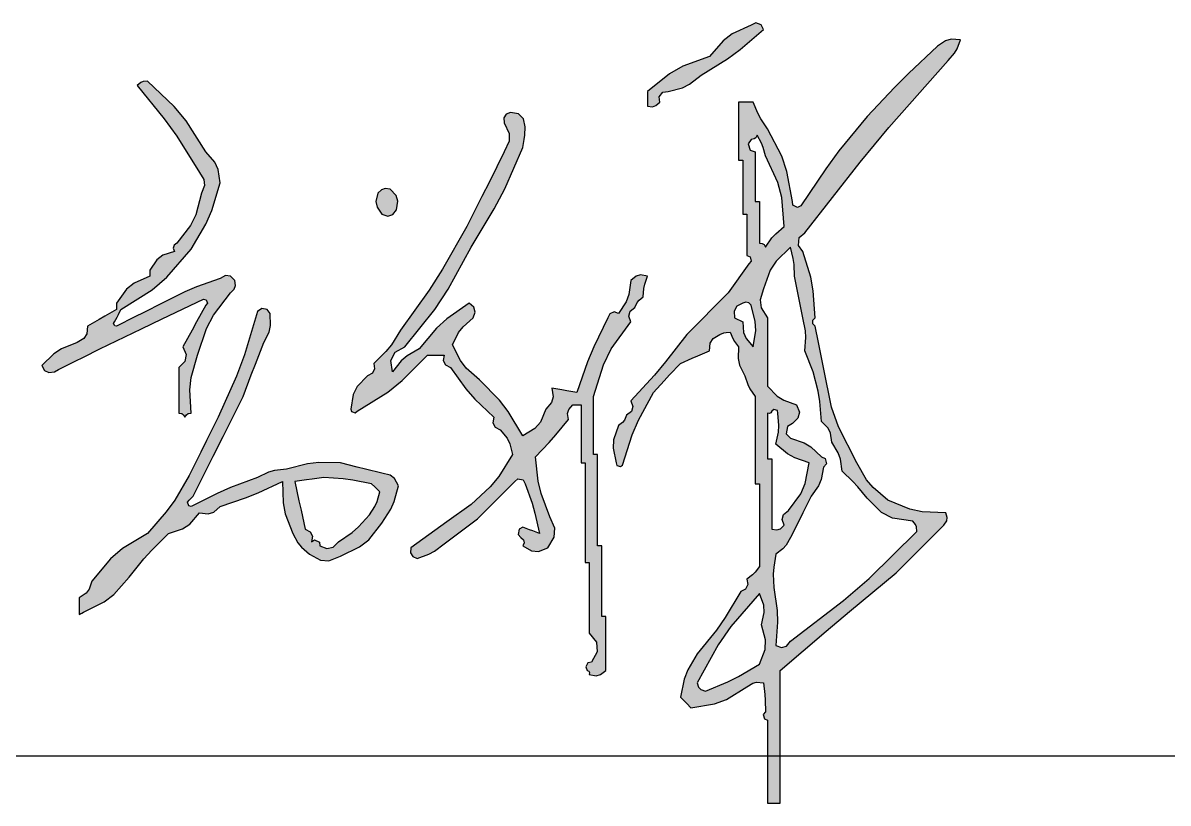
# Model space of a CAD drawing. Extents: x 4532298 to 10139194, y -639876 to -207028.
# Drawn here: x 4617388 to 4618309, y -346897 to -346270 of the extents above; entities that cross this region are included whole.
import ezdxf
from ezdxf.enums import TextEntityAlignment as Align

# ---------------------------------------------------------------- set-up
doc = ezdxf.new("R2010")
doc.units = 0
doc.header["$LTSCALE"] = 1000
doc.header["$MEASUREMENT"] = 0
doc.linetypes.add('2', pattern=[18.5, 12, -3, 0.5, -3])
doc.layers.get('0').update_dxf_attribs({"linetype": 'CONTINUOUS'})
doc.styles.add('sceie', font='sceie.shx', dxfattribs={"width": 0.7, "bigfont": 'sceic.shx'})

# ---------------------------------------------------------------- blocks, each defined once
blk = doc.blocks.new('高苏华')
h = blk.add_hatch(color=256)
h.dxf.hatch_style = 1
h.paths.add_polyline_path([(6.7509, 0.38954), (6.74921, 0.41119), (6.74716, 0.4221), (6.74089, 0.44289), (6.73725, 0.44771), (6.73795, 0.454), (6.74256, 0.4579), (6.78685, 0.51463), (6.8099, 0.54236), (6.85759, 0.59626), (6.86271, 0.60211), (6.86484, 0.60566), (6.86759, 0.61294), (6.86, 0.61339), (6.85556, 0.61218), (6.84926, 0.60793), (6.8259, 0.58597), (6.81454, 0.57461), (6.79257, 0.55125), (6.76993, 0.52359), (6.75922, 0.5092), (6.73923, 0.47957), (6.73666, 0.47804), (6.73288, 0.47994), (6.73256, 0.4829), (6.72811, 0.50717), (6.72393, 0.51936), (6.71255, 0.54125), (6.70715, 0.54948), (6.70478, 0.55388), (6.70088, 0.56292), (6.69622, 0.56292), (6.69388, 0.56292), (6.68921, 0.56292), (6.68921, 0.54425), (6.68921, 0.53492), (6.68921, 0.51624), (6.69055, 0.51624), (6.69122, 0.51624), (6.69255, 0.51624), (6.69255, 0.49891), (6.69255, 0.49024), (6.69255, 0.4729), (6.69388, 0.4729), (6.69455, 0.4729), (6.69588, 0.4729), (6.69588, 0.45956), (6.69588, 0.45289), (6.69588, 0.43956), (6.69842, 0.43849), (6.69928, 0.43502), (6.69755, 0.43289), (6.69087, 0.42356), (6.68754, 0.41889), (6.68088, 0.40955), (6.66754, 0.39621), (6.66087, 0.38954), (6.64754, 0.37621), (6.63051, 0.35408), (6.62147, 0.34337), (6.60253, 0.32286), (6.60413, 0.31828), (6.60298, 0.31423), (6.59919, 0.31119), (6.59739, 0.30732), (6.59591, 0.30546), (6.59252, 0.30286), (6.58869, 0.29146), (6.58831, 0.2846), (6.59086, 0.27285), (6.59138, 0.2708), (6.59422, 0.26986), (6.59586, 0.27118), (6.60367, 0.29534), (6.60876, 0.30721), (6.62086, 0.32953), (6.62944, 0.33895), (6.63378, 0.34362), (6.64254, 0.35287), (6.65184, 0.35695), (6.65651, 0.35895), (6.66588, 0.36287), (6.66644, 0.36914), (6.66883, 0.37295), (6.67421, 0.37621), (6.67739, 0.37741), (6.67915, 0.37777), (6.68255, 0.37788), (6.68448, 0.37286), (6.68587, 0.37042), (6.68921, 0.36621), (6.68877, 0.35667), (6.6899, 0.35138), (6.69422, 0.34287), (6.69653, 0.33578), (6.69827, 0.3323), (6.70255, 0.3262), (6.70255, 0.29819), (6.70255, 0.28418), (6.70255, 0.25618), (6.70389, 0.25618), (6.70455, 0.25618), (6.70589, 0.25618), (6.70589, 0.2295), (6.70589, 0.21617), (6.70589, 0.18949), (6.70245, 0.185), (6.70038, 0.18292), (6.69588, 0.17949), (6.69665, 0.17508), (6.69487, 0.17152), (6.69088, 0.16949), (6.67841, 0.14849), (6.67133, 0.13838), (6.65587, 0.11948), (6.64832, 0.10653), (6.64551, 0.09915), (6.64254, 0.08447), (6.64587, 0.08113), (6.64754, 0.07947), (6.65087, 0.07613), (6.66983, 0.07919), (6.67951, 0.08278), (6.69588, 0.0928), (6.70053, 0.09574), (6.70373, 0.09654), (6.70922, 0.09614), (6.71033, 0.08684), (6.71066, 0.08215), (6.71089, 0.0728), (6.70906, 0.07074), (6.70998, 0.06708), (6.71255, 0.06613), (6.71255, 0.03946), (6.71255, 0.02612), (6.71255, -0.00055), (6.71656, -0.00055), (6.71856, -0.00055), (6.72256, -0.00055), (6.72256, 0.04212), (6.72256, 0.06346), (6.72256, 0.10614), (6.75975, 0.13766), (6.77842, 0.15333), (6.81591, 0.18449), (6.83125, 0.19983), (6.83892, 0.2075), (6.85426, 0.22284), (6.85655, 0.22618), (6.85701, 0.22893), (6.85592, 0.23284), (6.83684, 0.23346), (6.82691, 0.23559), (6.80925, 0.24284), (6.79739, 0.25302), (6.79212, 0.25935), (6.78424, 0.27285), (6.76952, 0.3018), (6.76399, 0.3177), (6.75757, 0.34953), (6.7549, 0.36287), (6.75356, 0.36954), (6.7509, 0.38288), (6.74901, 0.38476), (6.74901, 0.38766)])
h.paths.add_polyline_path([(6.68588, 0.38954), (6.68553, 0.39491), (6.68775, 0.39879), (6.69255, 0.40121), (6.69513, 0.40216), (6.69738, 0.40159), (6.69922, 0.39955), (6.70262, 0.38664), (6.70299, 0.37939), (6.70088, 0.36621), (6.6952, 0.37275), (6.69319, 0.37757), (6.69255, 0.38621), (6.68988, 0.38754), (6.68855, 0.38821)], flags=16)
h.paths.add_polyline_path([(6.70737, 0.39742), (6.70645, 0.40387), (6.70922, 0.41288), (6.71471, 0.42781), (6.71948, 0.43515), (6.73089, 0.44623), (6.73322, 0.43709), (6.7339, 0.43231), (6.73423, 0.42289), (6.73689, 0.40955), (6.73823, 0.40288), (6.74089, 0.38954), (6.74297, 0.37906), (6.74331, 0.37354), (6.74256, 0.36287), (6.74523, 0.3562), (6.74656, 0.35287), (6.74923, 0.3462), (6.75312, 0.33045), (6.75447, 0.32235), (6.7559, 0.30619), (6.76112, 0.30087), (6.76311, 0.29689), (6.76423, 0.28952), (6.7693, 0.281), (6.77109, 0.27598), (6.77257, 0.26618), (6.78097, 0.2579), (6.78499, 0.25355), (6.79257, 0.24451), (6.80422, 0.23296), (6.81302, 0.22856), (6.82925, 0.22617), (6.83155, 0.22342), (6.83235, 0.22142), (6.83258, 0.21783), (6.79416, 0.18005), (6.77367, 0.16225), (6.73089, 0.12948), (6.72785, 0.12569), (6.7238, 0.12454), (6.71922, 0.12614), (6.72053, 0.14478), (6.72019, 0.15433), (6.71756, 0.17282), (6.71711, 0.1835), (6.71745, 0.18895), (6.71922, 0.1995), (6.7249, 0.20374), (6.72744, 0.20664), (6.73089, 0.21283), (6.73756, 0.22617), (6.74089, 0.23284), (6.74756, 0.24617), (6.75341, 0.25448), (6.75559, 0.25955), (6.75757, 0.26951), (6.75978, 0.27209), (6.75894, 0.27632), (6.7559, 0.27785), (6.74726, 0.28569), (6.74188, 0.28893), (6.73089, 0.29285), (6.72755, 0.29618), (6.72842, 0.30226), (6.73256, 0.30452), (6.73697, 0.3088), (6.73808, 0.31378), (6.73589, 0.31953), (6.72545, 0.32329), (6.72031, 0.32659), (6.71255, 0.33453), (6.71255, 0.35654), (6.71255, 0.36754), (6.71255, 0.38954)], flags=16)
h.paths.add_polyline_path([(6.71089, 0.44623), (6.70967, 0.4483), (6.70827, 0.44924), (6.70589, 0.44956), (6.70589, 0.4629), (6.70589, 0.46957), (6.70589, 0.4829), (6.70455, 0.4829), (6.70389, 0.4829), (6.70255, 0.4829), (6.70255, 0.49891), (6.70255, 0.50691), (6.70255, 0.52291), (6.69859, 0.52435), (6.69691, 0.52938), (6.69922, 0.53291), (6.7016, 0.53324), (6.70301, 0.53417), (6.70422, 0.53625), (6.70757, 0.5299), (6.70893, 0.52649), (6.71089, 0.51958), (6.72082, 0.49833), (6.72402, 0.48628), (6.72589, 0.4629), (6.71905, 0.4571), (6.71593, 0.45364)], flags=16)
h.paths.add_polyline_path([(6.71753, 0.31585), (6.72037, 0.3149), (6.72089, 0.31286), (6.72155, 0.30286), (6.72121, 0.29768), (6.71922, 0.28785), (6.72864, 0.28003), (6.73432, 0.27683), (6.7459, 0.27285), (6.74286, 0.2564), (6.73918, 0.24794), (6.72922, 0.23451), (6.72544, 0.23146), (6.72428, 0.22742), (6.72589, 0.22284), (6.72282, 0.21994), (6.72008, 0.21903), (6.71589, 0.2195), (6.71589, 0.24217), (6.71589, 0.25351), (6.71589, 0.27618), (6.71455, 0.27618), (6.71389, 0.27618), (6.71255, 0.27618), (6.71255, 0.29085), (6.71255, 0.29819), (6.71255, 0.31286), (6.71403, 0.31266), (6.71516, 0.31322), (6.71589, 0.31453)], flags=16)
h.paths.add_polyline_path([(6.70589, 0.16782), (6.70948, 0.15846), (6.70987, 0.15257), (6.70755, 0.14282), (6.71088, 0.13057), (6.71048, 0.12297), (6.70589, 0.11114), (6.68925, 0.1012), (6.68048, 0.09681), (6.66254, 0.08947), (6.65897, 0.09069), (6.6571, 0.09257), (6.65587, 0.09614), (6.67278, 0.12674), (6.683, 0.14139)], flags=16)
h.paths.add_polyline_path([(6.69041, 0.6051), (6.70922, 0.62127), (6.70736, 0.62506), (6.70298, 0.62652), (6.69922, 0.62461), (6.68407, 0.61764), (6.6768, 0.61219), (6.66588, 0.5996), (6.6443, 0.59165), (6.63377, 0.58568), (6.61586, 0.57126), (6.61586, 0.56659), (6.61586, 0.56426), (6.61586, 0.55959), (6.62005, 0.55911), (6.6228, 0.56003), (6.62587, 0.56292), (6.62536, 0.56716), (6.62829, 0.57082), (6.63253, 0.57126), (6.64403, 0.57445), (6.64976, 0.57731), (6.65921, 0.58459), (6.68029, 0.59767)])
h.paths.add_polyline_path([(6.50116, 0.49328), (6.51584, 0.52625), (6.51691, 0.53286), (6.51725, 0.53622), (6.5175, 0.54292), (6.51637, 0.54942), (6.51234, 0.55345), (6.50583, 0.55459), (6.50225, 0.55309), (6.50046, 0.55012), (6.50083, 0.54625), (6.50471, 0.53776), (6.50471, 0.53141), (6.50083, 0.52291), (6.48883, 0.49891), (6.48283, 0.4869), (6.47083, 0.4629), (6.45108, 0.42859), (6.44037, 0.41184), (6.41748, 0.37954), (6.41018, 0.36789), (6.40571, 0.3624), (6.39581, 0.35287), (6.39657, 0.34846), (6.39479, 0.3449), (6.3908, 0.34287), (6.38246, 0.33434), (6.37928, 0.32798), (6.37747, 0.31619), (6.37799, 0.31415), (6.38083, 0.3132), (6.38247, 0.31453), (6.40711, 0.32972), (6.41877, 0.33898), (6.43915, 0.35954), (6.44449, 0.35954), (6.44715, 0.35954), (6.45249, 0.35954), (6.45172, 0.35513), (6.4535, 0.35157), (6.45749, 0.34953), (6.46998, 0.33232), (6.47709, 0.32419), (6.4925, 0.30952), (6.49173, 0.30512), (6.49351, 0.30155), (6.4975, 0.29952), (6.5032, 0.29263), (6.50541, 0.28821), (6.5075, 0.27952), (6.49647, 0.26184), (6.48956, 0.25354), (6.47416, 0.23951), (6.45472, 0.22564), (6.44505, 0.21864), (6.42581, 0.2045), (6.4255, 0.20062), (6.42725, 0.19771), (6.43082, 0.19616), (6.44008, 0.1995), (6.4446, 0.20194), (6.45249, 0.20783), (6.46313, 0.21587), (6.46846, 0.21987), (6.47916, 0.22784), (6.49116, 0.23984), (6.49717, 0.24584), (6.50917, 0.25784), (6.51175, 0.26006), (6.51597, 0.25921), (6.5175, 0.25618), (6.52313, 0.24048), (6.52548, 0.23242), (6.52917, 0.21617), (6.52384, 0.21817), (6.52117, 0.21917), (6.51584, 0.22117), (6.51279, 0.21966), (6.51194, 0.2154), (6.51417, 0.21283), (6.51629, 0.21108), (6.51688, 0.20871), (6.51584, 0.20616), (6.52283, 0.20222), (6.52829, 0.20176), (6.53584, 0.2045), (6.54102, 0.21308), (6.5415, 0.22031), (6.53751, 0.2295), (6.53058, 0.24815), (6.52818, 0.25809), (6.52584, 0.27785), (6.53702, 0.28937), (6.54238, 0.2954), (6.55251, 0.30786), (6.55173, 0.31265), (6.55265, 0.31587), (6.55585, 0.31953), (6.55851, 0.31953), (6.55985, 0.31953), (6.56252, 0.31953), (6.56252, 0.30086), (6.56252, 0.29152), (6.56252, 0.27285), (6.56385, 0.27285), (6.56452, 0.27285), (6.56585, 0.27285), (6.56585, 0.24084), (6.56585, 0.22484), (6.56585, 0.19283), (6.56718, 0.19283), (6.56785, 0.19283), (6.56918, 0.19283), (6.56918, 0.17016), (6.56918, 0.15882), (6.56918, 0.13615), (6.57498, 0.1288), (6.57554, 0.1209), (6.57085, 0.11281), (6.56793, 0.11219), (6.56626, 0.10884), (6.56752, 0.10614), (6.56882, 0.10541), (6.56939, 0.10428), (6.56918, 0.1028), (6.57458, 0.10175), (6.57826, 0.10267), (6.58252, 0.10614), (6.58252, 0.12348), (6.58252, 0.13215), (6.58252, 0.14948), (6.58119, 0.14948), (6.58052, 0.14948), (6.57919, 0.14948), (6.57919, 0.17216), (6.57919, 0.18349), (6.57919, 0.20616), (6.57785, 0.20616), (6.57719, 0.20616), (6.57585, 0.20616), (6.57585, 0.23551), (6.57585, 0.25018), (6.57585, 0.27952), (6.57452, 0.27952), (6.57385, 0.27952), (6.57252, 0.27952), (6.57252, 0.29819), (6.57252, 0.30752), (6.57252, 0.3262), (6.58046, 0.35183), (6.58678, 0.36447), (6.60253, 0.38621), (6.60092, 0.39079), (6.60208, 0.39484), (6.60586, 0.39788), (6.60766, 0.40175), (6.60915, 0.40361), (6.61253, 0.40622), (6.61306, 0.413), (6.61375, 0.41642), (6.61586, 0.42289), (6.61047, 0.42395), (6.60679, 0.42303), (6.60253, 0.41955), (6.60104, 0.40826), (6.59883, 0.40237), (6.59252, 0.39288), (6.58918, 0.39419), (6.58571, 0.3928), (6.58419, 0.38954), (6.57279, 0.36617), (6.56775, 0.35408), (6.55918, 0.32953), (6.55118, 0.33086), (6.54718, 0.33153), (6.53918, 0.33286), (6.54013, 0.32597), (6.53877, 0.32143), (6.53418, 0.31619), (6.52981, 0.30571), (6.52545, 0.30056), (6.51584, 0.29452), (6.50406, 0.31406), (6.49686, 0.32331), (6.48083, 0.33953), (6.47026, 0.34912), (6.46564, 0.35516), (6.45916, 0.36787), (6.46414, 0.37761), (6.4677, 0.38223), (6.47583, 0.38954), (6.47743, 0.39413), (6.47628, 0.39817), (6.47249, 0.40121), (6.45468, 0.3888), (6.44639, 0.38121), (6.43248, 0.36454), (6.42263, 0.35889), (6.41801, 0.35498), (6.41081, 0.3462), (6.40964, 0.35507), (6.41302, 0.36182), (6.42081, 0.36621), (6.44497, 0.39614), (6.45582, 0.41241), (6.47416, 0.44623), (6.49276, 0.47715)])
h.paths.add_polyline_path([(6.41515, 0.48312), (6.41377, 0.4877), (6.40914, 0.4929), (6.40495, 0.49338), (6.40221, 0.49247), (6.39914, 0.48957), (6.39758, 0.48295), (6.39849, 0.47841), (6.40247, 0.4729), (6.40706, 0.47129), (6.4111, 0.47245), (6.41414, 0.47623)], flags=17)
h.paths.add_polyline_path([(6.28371, 0.41258), (6.28464, 0.41537), (6.28411, 0.41955), (6.28075, 0.42286), (6.2766, 0.42345), (6.27244, 0.42122), (6.25332, 0.41437), (6.24391, 0.41034), (6.22576, 0.40121), (6.21109, 0.39388), (6.20376, 0.39021), (6.18909, 0.38288), (6.1876, 0.38304), (6.18666, 0.38493), (6.18742, 0.38621), (6.18965, 0.39009), (6.19066, 0.3921), (6.19242, 0.39621), (6.21771, 0.41198), (6.22954, 0.42208), (6.2491, 0.44456), (6.26089, 0.46465), (6.26569, 0.47562), (6.27244, 0.49791), (6.27076, 0.50882), (6.26806, 0.51462), (6.26077, 0.52291), (6.245, 0.54769), (6.23538, 0.55936), (6.21409, 0.57959), (6.21051, 0.57936), (6.20851, 0.57856), (6.20576, 0.57626), (6.22737, 0.54947), (6.23744, 0.53537), (6.25577, 0.50624), (6.25931, 0.50055), (6.25978, 0.49585), (6.25744, 0.48957), (6.25272, 0.47231), (6.24841, 0.46369), (6.23743, 0.44956), (6.23531, 0.44781), (6.23472, 0.44543), (6.23577, 0.44289), (6.22628, 0.43971), (6.22147, 0.4361), (6.21576, 0.42789), (6.21576, 0.42589), (6.21576, 0.42489), (6.21576, 0.42289), (6.20316, 0.4174), (6.19704, 0.41243), (6.18909, 0.40121), (6.18909, 0.39921), (6.18909, 0.39821), (6.18909, 0.39621), (6.17975, 0.39088), (6.17508, 0.38821), (6.16575, 0.38288), (6.16518, 0.37661), (6.1628, 0.37279), (6.15741, 0.36954), (6.14486, 0.36457), (6.13875, 0.36062), (6.12907, 0.3512), (6.1311, 0.34722), (6.13467, 0.34544), (6.13907, 0.3462), (6.14041, 0.34687), (6.14107, 0.3472), (6.14241, 0.34787), (6.15574, 0.35454), (6.16241, 0.35787), (6.17575, 0.36454), (6.20904, 0.38064), (6.22571, 0.38864), (6.2591, 0.40455), (6.26115, 0.40403), (6.26209, 0.40119), (6.26077, 0.39955), (6.25345, 0.3862), (6.24979, 0.37953), (6.24243, 0.36621), (6.24505, 0.35993), (6.24393, 0.35432), (6.2391, 0.34953), (6.2391, 0.33486), (6.2391, 0.32753), (6.2391, 0.31286), (6.24148, 0.31254), (6.24289, 0.3116), (6.2441, 0.30952), (6.24531, 0.3116), (6.24672, 0.31254), (6.2491, 0.31286), (6.248, 0.3316), (6.24905, 0.34145), (6.2541, 0.35954), (6.26135, 0.38102), (6.26697, 0.39156), (6.28078, 0.40955)])
h.paths.add_polyline_path([(6.3129, 0.38334), (6.31245, 0.39288), (6.31008, 0.39617), (6.30576, 0.39689), (6.30245, 0.39455), (6.29182, 0.35984), (6.28545, 0.34272), (6.27077, 0.30952), (6.26144, 0.29085), (6.25677, 0.28152), (6.24743, 0.26285), (6.23587, 0.24303), (6.22909, 0.23353), (6.21409, 0.21617), (6.19383, 0.20398), (6.18434, 0.1959), (6.16908, 0.17782), (6.16696, 0.1715), (6.16456, 0.16829), (6.15908, 0.16449), (6.15908, 0.15915), (6.15908, 0.15649), (6.15908, 0.15115), (6.16041, 0.15182), (6.16108, 0.15215), (6.16241, 0.15282), (6.17901, 0.16108), (6.1869, 0.16718), (6.19909, 0.18116), (6.21108, 0.19575), (6.21744, 0.20278), (6.23076, 0.21617), (6.24219, 0.2199), (6.24793, 0.22373), (6.25577, 0.23284), (6.26267, 0.23189), (6.26721, 0.23325), (6.27244, 0.23784), (6.29279, 0.24492), (6.30283, 0.24894), (6.32245, 0.25784), (6.32297, 0.24085), (6.32473, 0.23205), (6.33079, 0.21617), (6.33483, 0.20864), (6.33767, 0.20509), (6.34413, 0.1995), (6.35293, 0.1947), (6.35977, 0.19424), (6.36913, 0.19783), (6.3845, 0.20528), (6.39183, 0.21115), (6.40247, 0.2245), (6.40956, 0.23557), (6.41235, 0.24184), (6.41581, 0.25451), (6.41265, 0.26038), (6.409, 0.26312), (6.40247, 0.26451), (6.38914, 0.26785), (6.38247, 0.26951), (6.36913, 0.27285), (6.35168, 0.27318), (6.3427, 0.27214), (6.32579, 0.26785), (6.31614, 0.26676), (6.31121, 0.26536), (6.30245, 0.26118), (6.28061, 0.25309), (6.26987, 0.24839), (6.2491, 0.23784), (6.24706, 0.23836), (6.24611, 0.2412), (6.24743, 0.24284), (6.24877, 0.24417), (6.24944, 0.24484), (6.25077, 0.24617), (6.26677, 0.27818), (6.27477, 0.29419), (6.29078, 0.3262), (6.29737, 0.34356), (6.3007, 0.35223), (6.30745, 0.36954), (6.31176, 0.37806)])
h.paths.add_polyline_path([(6.33246, 0.25784), (6.34179, 0.25918), (6.34646, 0.25985), (6.3558, 0.26118), (6.37123, 0.26013), (6.37896, 0.25913), (6.39414, 0.25618), (6.39681, 0.25351), (6.39814, 0.25218), (6.40081, 0.24951), (6.39861, 0.24176), (6.39687, 0.23792), (6.39247, 0.23117), (6.38359, 0.22136), (6.37844, 0.2169), (6.36747, 0.2095), (6.36318, 0.20509), (6.35821, 0.20398), (6.35246, 0.20616), (6.35214, 0.20913), (6.34836, 0.21102), (6.34579, 0.2095), (6.34656, 0.21391), (6.34478, 0.21747), (6.34079, 0.2195), (6.33739, 0.23482), (6.33572, 0.24249)], flags=16)
for p, q in [((6.70298, 0.62652), (6.69922, 0.62461)), ((6.70736, 0.62506), (6.70298, 0.62652)), ((6.68407, 0.61764), (6.6768, 0.61219)), ((6.69922, 0.62461), (6.68407, 0.61764)), ((6.69041, 0.6051), (6.70922, 0.62127)), ((6.70922, 0.62127), (6.70736, 0.62506)), ((6.6768, 0.61219), (6.66588, 0.5996)), ((6.84926, 0.60793), (6.8259, 0.58597)), ((6.85556, 0.61218), (6.84926, 0.60793)), ((6.86, 0.61339), (6.85556, 0.61218)), ((6.86759, 0.61294), (6.86, 0.61339)), ((6.86484, 0.60566), (6.86759, 0.61294)), ((6.66588, 0.5996), (6.6443, 0.59165)), ((6.68029, 0.59767), (6.69041, 0.6051)), ((6.85759, 0.59626), (6.86271, 0.60211)), ((6.86271, 0.60211), (6.86484, 0.60566)), ((6.6443, 0.59165), (6.63377, 0.58568)), ((6.65921, 0.58459), (6.68029, 0.59767)), ((6.8099, 0.54236), (6.85759, 0.59626)), ((6.63377, 0.58568), (6.61586, 0.57126)), ((6.64976, 0.57731), (6.65921, 0.58459)), ((6.8259, 0.58597), (6.81454, 0.57461)), ((6.20851, 0.57856), (6.20576, 0.57626)), ((6.20576, 0.57626), (6.22737, 0.54947)), ((6.21051, 0.57936), (6.20851, 0.57856)), ((6.21409, 0.57959), (6.21051, 0.57936)), ((6.23538, 0.55936), (6.21409, 0.57959)), ((6.61586, 0.57126), (6.61586, 0.56659)), ((6.62829, 0.57082), (6.63253, 0.57126)), ((6.63253, 0.57126), (6.64403, 0.57445)), ((6.64403, 0.57445), (6.64976, 0.57731)), ((6.81454, 0.57461), (6.79257, 0.55125)), ((6.61586, 0.56659), (6.61586, 0.56426)), ((6.61586, 0.56426), (6.61586, 0.55959)), ((6.6228, 0.56003), (6.62587, 0.56292)), ((6.62536, 0.56716), (6.62829, 0.57082)), ((6.62587, 0.56292), (6.62536, 0.56716)), ((6.69388, 0.56292), (6.68921, 0.56292)), ((6.68921, 0.56292), (6.68921, 0.54425)), ((6.69622, 0.56292), (6.69388, 0.56292)), ((6.70088, 0.56292), (6.69622, 0.56292)), ((6.70478, 0.55388), (6.70088, 0.56292)), ((6.245, 0.54769), (6.23538, 0.55936)), ((6.50225, 0.55309), (6.50046, 0.55012)), ((6.50583, 0.55459), (6.50225, 0.55309)), ((6.51234, 0.55345), (6.50583, 0.55459)), ((6.51637, 0.54942), (6.51234, 0.55345)), ((6.61586, 0.55959), (6.62005, 0.55911)), ((6.62005, 0.55911), (6.6228, 0.56003)), ((6.70715, 0.54948), (6.70478, 0.55388)), ((6.22737, 0.54947), (6.23744, 0.53537)), ((6.26077, 0.52291), (6.245, 0.54769)), ((6.50046, 0.55012), (6.50083, 0.54625)), ((6.50083, 0.54625), (6.50471, 0.53776)), ((6.5175, 0.54292), (6.51637, 0.54942)), ((6.68921, 0.54425), (6.68921, 0.53492)), ((6.71255, 0.54125), (6.70715, 0.54948)), ((6.79257, 0.55125), (6.76993, 0.52359)), ((6.23744, 0.53537), (6.25577, 0.50624)), ((6.50471, 0.53776), (6.50471, 0.53141)), ((6.51691, 0.53286), (6.51725, 0.53622)), ((6.51725, 0.53622), (6.5175, 0.54292)), ((6.68921, 0.53492), (6.68921, 0.51624)), ((6.70301, 0.53417), (6.7016, 0.53324)), ((6.70422, 0.53625), (6.70301, 0.53417)), ((6.70757, 0.5299), (6.70422, 0.53625)), ((6.72393, 0.51936), (6.71255, 0.54125)), ((6.78685, 0.51463), (6.8099, 0.54236)), ((6.50471, 0.53141), (6.50083, 0.52291)), ((6.50116, 0.49328), (6.51584, 0.52625)), ((6.51584, 0.52625), (6.51691, 0.53286)), ((6.69922, 0.53291), (6.69691, 0.52938)), ((6.69691, 0.52938), (6.69859, 0.52435)), ((6.7016, 0.53324), (6.69922, 0.53291)), ((6.70893, 0.52649), (6.70757, 0.5299)), ((6.71089, 0.51958), (6.70893, 0.52649)), ((6.26806, 0.51462), (6.26077, 0.52291)), ((6.50083, 0.52291), (6.48883, 0.49891)), ((6.68921, 0.51624), (6.69055, 0.51624)), ((6.69055, 0.51624), (6.69122, 0.51624)), ((6.69122, 0.51624), (6.69255, 0.51624)), ((6.69255, 0.51624), (6.69255, 0.49891)), ((6.69859, 0.52435), (6.70255, 0.52291)), ((6.70255, 0.52291), (6.70255, 0.50691)), ((6.72082, 0.49833), (6.71089, 0.51958)), ((6.72811, 0.50717), (6.72393, 0.51936)), ((6.76993, 0.52359), (6.75922, 0.5092)), ((6.27076, 0.50882), (6.26806, 0.51462)), ((6.27244, 0.49791), (6.27076, 0.50882)), ((6.70255, 0.50691), (6.70255, 0.49891)), ((6.73256, 0.4829), (6.72811, 0.50717)), ((6.75922, 0.5092), (6.73923, 0.47957)), ((6.74256, 0.4579), (6.78685, 0.51463)), ((6.25577, 0.50624), (6.25931, 0.50055)), ((6.25931, 0.50055), (6.25978, 0.49585)), ((6.26569, 0.47562), (6.27244, 0.49791)), ((6.48883, 0.49891), (6.48283, 0.4869)), ((6.69255, 0.49891), (6.69255, 0.49024)), ((6.70255, 0.49891), (6.70255, 0.4829)), ((6.72402, 0.48628), (6.72082, 0.49833)), ((6.25744, 0.48957), (6.25272, 0.47231)), ((6.25978, 0.49585), (6.25744, 0.48957)), ((6.39914, 0.48957), (6.39758, 0.48295)), ((6.40221, 0.49247), (6.39914, 0.48957)), ((6.40495, 0.49338), (6.40221, 0.49247)), ((6.40914, 0.4929), (6.40495, 0.49338)), ((6.41377, 0.4877), (6.40914, 0.4929)), ((6.49276, 0.47715), (6.50116, 0.49328)), ((6.69255, 0.49024), (6.69255, 0.4729)), ((6.39758, 0.48295), (6.39849, 0.47841)), ((6.41515, 0.48312), (6.41377, 0.4877)), ((6.41414, 0.47623), (6.41515, 0.48312)), ((6.48283, 0.4869), (6.47083, 0.4629)), ((6.70255, 0.4829), (6.70389, 0.4829)), ((6.70389, 0.4829), (6.70455, 0.4829)), ((6.70455, 0.4829), (6.70589, 0.4829)), ((6.70589, 0.4829), (6.70589, 0.46957)), ((6.72589, 0.4629), (6.72402, 0.48628)), ((6.73288, 0.47994), (6.73256, 0.4829)), ((6.73666, 0.47804), (6.73288, 0.47994)), ((6.73923, 0.47957), (6.73666, 0.47804)), ((6.25272, 0.47231), (6.24841, 0.46369)), ((6.26089, 0.46465), (6.26569, 0.47562)), ((6.39849, 0.47841), (6.40247, 0.4729)), ((6.40247, 0.4729), (6.40706, 0.47129)), ((6.40706, 0.47129), (6.4111, 0.47245)), ((6.4111, 0.47245), (6.41414, 0.47623)), ((6.47416, 0.44623), (6.49276, 0.47715)), ((6.69255, 0.4729), (6.69388, 0.4729)), ((6.69388, 0.4729), (6.69455, 0.4729)), ((6.69455, 0.4729), (6.69588, 0.4729)), ((6.69588, 0.4729), (6.69588, 0.45956)), ((6.24841, 0.46369), (6.23743, 0.44956)), ((6.2491, 0.44456), (6.26089, 0.46465)), ((6.47083, 0.4629), (6.45108, 0.42859)), ((6.70589, 0.46957), (6.70589, 0.4629)), ((6.70589, 0.4629), (6.70589, 0.44956)), ((6.71905, 0.4571), (6.72589, 0.4629)), ((6.69588, 0.45956), (6.69588, 0.45289)), ((6.69588, 0.45289), (6.69588, 0.43956)), ((6.71089, 0.44623), (6.71593, 0.45364)), ((6.71593, 0.45364), (6.71905, 0.4571)), ((6.73725, 0.44771), (6.73795, 0.454)), ((6.73795, 0.454), (6.74256, 0.4579)), ((6.23577, 0.44289), (6.22628, 0.43971)), ((6.22954, 0.42208), (6.2491, 0.44456)), ((6.23531, 0.44781), (6.23472, 0.44543)), ((6.23472, 0.44543), (6.23577, 0.44289)), ((6.23743, 0.44956), (6.23531, 0.44781)), ((6.45582, 0.41241), (6.47416, 0.44623)), ((6.70589, 0.44956), (6.70827, 0.44924)), ((6.70827, 0.44924), (6.70967, 0.4483)), ((6.70967, 0.4483), (6.71089, 0.44623)), ((6.73089, 0.44623), (6.71948, 0.43515)), ((6.73322, 0.43709), (6.73089, 0.44623)), ((6.74089, 0.44289), (6.73725, 0.44771)), ((6.74716, 0.4221), (6.74089, 0.44289)), ((6.22147, 0.4361), (6.21576, 0.42789)), ((6.22628, 0.43971), (6.22147, 0.4361)), ((6.69755, 0.43289), (6.69087, 0.42356)), ((6.69588, 0.43956), (6.69842, 0.43849)), ((6.69928, 0.43502), (6.69755, 0.43289)), ((6.69842, 0.43849), (6.69928, 0.43502)), ((6.71948, 0.43515), (6.71471, 0.42781)), ((6.7339, 0.43231), (6.73322, 0.43709)), ((6.21576, 0.42789), (6.21576, 0.42589)), ((6.21576, 0.42589), (6.21576, 0.42489)), ((6.21576, 0.42489), (6.21576, 0.42289)), ((6.45108, 0.42859), (6.44037, 0.41184)), ((6.61047, 0.42395), (6.60679, 0.42303)), ((6.61586, 0.42289), (6.61047, 0.42395)), ((6.69087, 0.42356), (6.68754, 0.41889)), ((6.71471, 0.42781), (6.70922, 0.41288)), ((6.73423, 0.42289), (6.7339, 0.43231)), ((6.20316, 0.4174), (6.19704, 0.41243)), ((6.21576, 0.42289), (6.20316, 0.4174)), ((6.21771, 0.41198), (6.22954, 0.42208)), ((6.25332, 0.41437), (6.24391, 0.41034)), ((6.27244, 0.42122), (6.25332, 0.41437)), ((6.2766, 0.42345), (6.27244, 0.42122)), ((6.28075, 0.42286), (6.2766, 0.42345)), ((6.28411, 0.41955), (6.28075, 0.42286)), ((6.28371, 0.41258), (6.28464, 0.41537)), ((6.28464, 0.41537), (6.28411, 0.41955)), ((6.60253, 0.41955), (6.60104, 0.40826)), ((6.60679, 0.42303), (6.60253, 0.41955)), ((6.61306, 0.413), (6.61375, 0.41642)), ((6.61375, 0.41642), (6.61586, 0.42289)), ((6.68754, 0.41889), (6.68088, 0.40955)), ((6.73689, 0.40955), (6.73423, 0.42289)), ((6.74921, 0.41119), (6.74716, 0.4221)), ((6.19704, 0.41243), (6.18909, 0.40121)), ((6.19242, 0.39621), (6.21771, 0.41198)), ((6.24391, 0.41034), (6.22576, 0.40121)), ((6.26697, 0.39156), (6.28078, 0.40955)), ((6.28078, 0.40955), (6.28371, 0.41258)), ((6.44037, 0.41184), (6.41748, 0.37954)), ((6.44497, 0.39614), (6.45582, 0.41241)), ((6.60104, 0.40826), (6.59883, 0.40237)), ((6.60915, 0.40361), (6.61253, 0.40622)), ((6.61253, 0.40622), (6.61306, 0.413)), ((6.68088, 0.40955), (6.66754, 0.39621)), ((6.70922, 0.41288), (6.70645, 0.40387)), ((6.73823, 0.40288), (6.73689, 0.40955)), ((6.7509, 0.38954), (6.74921, 0.41119)), ((6.18909, 0.39621), (6.17975, 0.39088)), ((6.18909, 0.40121), (6.18909, 0.39921)), ((6.18909, 0.39921), (6.18909, 0.39821)), ((6.18909, 0.39821), (6.18909, 0.39621)), ((6.19066, 0.3921), (6.19242, 0.39621)), ((6.22576, 0.40121), (6.21109, 0.39388)), ((6.22571, 0.38864), (6.2591, 0.40455)), ((6.26077, 0.39955), (6.25345, 0.3862)), ((6.2591, 0.40455), (6.26115, 0.40403)), ((6.26209, 0.40119), (6.26077, 0.39955)), ((6.26115, 0.40403), (6.26209, 0.40119)), ((6.30576, 0.39689), (6.30245, 0.39455)), ((6.31008, 0.39617), (6.30576, 0.39689)), ((6.31245, 0.39288), (6.31008, 0.39617)), ((6.42081, 0.36621), (6.44497, 0.39614)), ((6.47249, 0.40121), (6.45468, 0.3888)), ((6.47628, 0.39817), (6.47249, 0.40121)), ((6.47743, 0.39413), (6.47628, 0.39817)), ((6.59883, 0.40237), (6.59252, 0.39288)), ((6.60208, 0.39484), (6.60586, 0.39788)), ((6.60586, 0.39788), (6.60766, 0.40175)), ((6.60766, 0.40175), (6.60915, 0.40361)), ((6.66754, 0.39621), (6.66087, 0.38954)), ((6.68775, 0.39879), (6.68553, 0.39491)), ((6.69255, 0.40121), (6.68775, 0.39879)), ((6.69513, 0.40216), (6.69255, 0.40121)), ((6.69738, 0.40159), (6.69513, 0.40216)), ((6.69922, 0.39955), (6.69738, 0.40159)), ((6.70262, 0.38664), (6.69922, 0.39955)), ((6.70645, 0.40387), (6.70737, 0.39742)), ((6.70737, 0.39742), (6.71255, 0.38954)), ((6.74089, 0.38954), (6.73823, 0.40288)), ((6.17508, 0.38821), (6.16575, 0.38288)), ((6.17975, 0.39088), (6.17508, 0.38821)), ((6.18742, 0.38621), (6.18965, 0.39009)), ((6.20376, 0.39021), (6.18909, 0.38288)), ((6.18965, 0.39009), (6.19066, 0.3921)), ((6.21109, 0.39388), (6.20376, 0.39021)), ((6.20904, 0.38064), (6.22571, 0.38864)), ((6.26135, 0.38102), (6.26697, 0.39156)), ((6.30245, 0.39455), (6.29182, 0.35984)), ((6.3129, 0.38334), (6.31245, 0.39288)), ((6.45468, 0.3888), (6.44639, 0.38121)), ((6.4677, 0.38223), (6.47583, 0.38954)), ((6.47583, 0.38954), (6.47743, 0.39413)), ((6.58419, 0.38954), (6.57279, 0.36617)), ((6.58571, 0.3928), (6.58419, 0.38954)), ((6.58918, 0.39419), (6.58571, 0.3928)), ((6.59252, 0.39288), (6.58918, 0.39419)), ((6.60092, 0.39079), (6.60208, 0.39484)), ((6.60253, 0.38621), (6.60092, 0.39079)), ((6.66087, 0.38954), (6.64754, 0.37621)), ((6.68553, 0.39491), (6.68588, 0.38954)), ((6.68588, 0.38954), (6.68855, 0.38821)), ((6.68855, 0.38821), (6.68988, 0.38754)), ((6.68988, 0.38754), (6.69255, 0.38621)), ((6.71255, 0.38954), (6.71255, 0.36754)), ((6.74297, 0.37906), (6.74089, 0.38954)), ((6.74901, 0.38766), (6.7509, 0.38954)), ((6.74901, 0.38476), (6.74901, 0.38766)), ((6.16575, 0.38288), (6.16518, 0.37661)), ((6.17575, 0.36454), (6.20904, 0.38064)), ((6.18666, 0.38493), (6.18742, 0.38621)), ((6.1876, 0.38304), (6.18666, 0.38493)), ((6.18909, 0.38288), (6.1876, 0.38304)), ((6.24979, 0.37953), (6.24243, 0.36621)), ((6.25345, 0.3862), (6.24979, 0.37953)), ((6.2541, 0.35954), (6.26135, 0.38102)), ((6.30745, 0.36954), (6.31176, 0.37806)), ((6.31176, 0.37806), (6.3129, 0.38334)), ((6.41748, 0.37954), (6.41018, 0.36789)), ((6.44639, 0.38121), (6.43248, 0.36454)), ((6.45916, 0.36787), (6.46414, 0.37761)), ((6.46414, 0.37761), (6.4677, 0.38223)), ((6.58678, 0.36447), (6.60253, 0.38621)), ((6.67739, 0.37741), (6.67915, 0.37777)), ((6.67915, 0.37777), (6.68255, 0.37788)), ((6.68255, 0.37788), (6.68448, 0.37286)), ((6.69255, 0.38621), (6.69319, 0.37757)), ((6.69319, 0.37757), (6.6952, 0.37275)), ((6.70088, 0.36621), (6.70299, 0.37939)), ((6.70299, 0.37939), (6.70262, 0.38664)), ((6.74331, 0.37354), (6.74297, 0.37906)), ((6.7509, 0.38288), (6.74901, 0.38476)), ((6.75356, 0.36954), (6.7509, 0.38288)), ((6.15741, 0.36954), (6.14486, 0.36457)), ((6.1628, 0.37279), (6.15741, 0.36954)), ((6.16518, 0.37661), (6.1628, 0.37279)), ((6.3007, 0.35223), (6.30745, 0.36954)), ((6.64754, 0.37621), (6.63051, 0.35408)), ((6.66588, 0.36287), (6.66644, 0.36914)), ((6.66644, 0.36914), (6.66883, 0.37295)), ((6.66883, 0.37295), (6.67421, 0.37621)), ((6.67421, 0.37621), (6.67739, 0.37741)), ((6.68448, 0.37286), (6.68587, 0.37042)), ((6.68587, 0.37042), (6.68921, 0.36621)), ((6.6952, 0.37275), (6.70088, 0.36621)), ((6.74256, 0.36287), (6.74331, 0.37354)), ((6.7549, 0.36287), (6.75356, 0.36954)), ((6.13875, 0.36062), (6.12907, 0.3512)), ((6.14486, 0.36457), (6.13875, 0.36062)), ((6.16241, 0.35787), (6.17575, 0.36454)), ((6.24243, 0.36621), (6.24505, 0.35993)), ((6.24505, 0.35993), (6.24393, 0.35432)), ((6.24905, 0.34145), (6.2541, 0.35954)), ((6.29182, 0.35984), (6.28545, 0.34272)), ((6.40571, 0.3624), (6.39581, 0.35287)), ((6.41018, 0.36789), (6.40571, 0.3624)), ((6.40964, 0.35507), (6.41302, 0.36182)), ((6.41302, 0.36182), (6.42081, 0.36621)), ((6.41877, 0.33898), (6.43915, 0.35954)), ((6.43248, 0.36454), (6.42263, 0.35889)), ((6.43915, 0.35954), (6.44449, 0.35954)), ((6.44449, 0.35954), (6.44715, 0.35954)), ((6.44715, 0.35954), (6.45249, 0.35954)), ((6.45249, 0.35954), (6.45172, 0.35513)), ((6.46564, 0.35516), (6.45916, 0.36787)), ((6.57279, 0.36617), (6.56775, 0.35408)), ((6.58046, 0.35183), (6.58678, 0.36447)), ((6.65651, 0.35895), (6.66588, 0.36287)), ((6.68921, 0.36621), (6.68877, 0.35667)), ((6.71255, 0.36754), (6.71255, 0.35654)), ((6.74523, 0.3562), (6.74256, 0.36287)), ((6.75757, 0.34953), (6.7549, 0.36287)), ((6.12907, 0.3512), (6.1311, 0.34722)), ((6.14241, 0.34787), (6.15574, 0.35454)), ((6.15574, 0.35454), (6.16241, 0.35787)), ((6.24393, 0.35432), (6.2391, 0.34953)), ((6.29737, 0.34356), (6.3007, 0.35223)), ((6.39581, 0.35287), (6.39657, 0.34846)), ((6.41081, 0.3462), (6.40964, 0.35507)), ((6.41801, 0.35498), (6.41081, 0.3462)), ((6.42263, 0.35889), (6.41801, 0.35498)), ((6.45172, 0.35513), (6.4535, 0.35157)), ((6.4535, 0.35157), (6.45749, 0.34953)), ((6.47026, 0.34912), (6.46564, 0.35516)), ((6.56775, 0.35408), (6.55918, 0.32953)), ((6.57252, 0.3262), (6.58046, 0.35183)), ((6.63051, 0.35408), (6.62147, 0.34337)), ((6.63378, 0.34362), (6.64254, 0.35287)), ((6.64254, 0.35287), (6.65184, 0.35695)), ((6.65184, 0.35695), (6.65651, 0.35895)), ((6.68877, 0.35667), (6.6899, 0.35138)), ((6.6899, 0.35138), (6.69422, 0.34287)), ((6.71255, 0.35654), (6.71255, 0.33453)), ((6.74656, 0.35287), (6.74523, 0.3562)), ((6.74923, 0.3462), (6.74656, 0.35287)), ((6.1311, 0.34722), (6.13467, 0.34544)), ((6.13467, 0.34544), (6.13907, 0.3462)), ((6.13907, 0.3462), (6.14041, 0.34687)), ((6.14041, 0.34687), (6.14107, 0.3472)), ((6.14107, 0.3472), (6.14241, 0.34787)), ((6.2391, 0.34953), (6.2391, 0.33486)), ((6.248, 0.3316), (6.24905, 0.34145)), ((6.28545, 0.34272), (6.27077, 0.30952)), ((6.29078, 0.3262), (6.29737, 0.34356)), ((6.3908, 0.34287), (6.38246, 0.33434)), ((6.39479, 0.3449), (6.3908, 0.34287)), ((6.39657, 0.34846), (6.39479, 0.3449)), ((6.45749, 0.34953), (6.46998, 0.33232)), ((6.48083, 0.33953), (6.47026, 0.34912)), ((6.62147, 0.34337), (6.60253, 0.32286)), ((6.62944, 0.33895), (6.63378, 0.34362)), ((6.69422, 0.34287), (6.69653, 0.33578)), ((6.75312, 0.33045), (6.74923, 0.3462)), ((6.76399, 0.3177), (6.75757, 0.34953)), ((6.2391, 0.33486), (6.2391, 0.32753)), ((6.2491, 0.31286), (6.248, 0.3316)), ((6.38246, 0.33434), (6.37928, 0.32798)), ((6.40711, 0.32972), (6.41877, 0.33898)), ((6.46998, 0.33232), (6.47709, 0.32419)), ((6.49686, 0.32331), (6.48083, 0.33953)), ((6.54718, 0.33153), (6.53918, 0.33286)), ((6.53918, 0.33286), (6.54013, 0.32597)), ((6.55118, 0.33086), (6.54718, 0.33153)), ((6.62086, 0.32953), (6.62944, 0.33895)), ((6.69653, 0.33578), (6.69827, 0.3323)), ((6.69827, 0.3323), (6.70255, 0.3262)), ((6.71255, 0.33453), (6.72031, 0.32659)), ((6.2391, 0.32753), (6.2391, 0.31286)), ((6.27477, 0.29419), (6.29078, 0.3262)), ((6.37928, 0.32798), (6.37747, 0.31619)), ((6.38247, 0.31453), (6.40711, 0.32972)), ((6.47709, 0.32419), (6.4925, 0.30952)), ((6.50406, 0.31406), (6.49686, 0.32331)), ((6.54013, 0.32597), (6.53877, 0.32143)), ((6.55918, 0.32953), (6.55118, 0.33086)), ((6.57252, 0.30752), (6.57252, 0.3262)), ((6.60253, 0.32286), (6.60413, 0.31828)), ((6.60876, 0.30721), (6.62086, 0.32953)), ((6.70255, 0.3262), (6.70255, 0.29819)), ((6.72031, 0.32659), (6.72545, 0.32329)), ((6.72545, 0.32329), (6.73589, 0.31953)), ((6.75447, 0.32235), (6.75312, 0.33045)), ((6.7559, 0.30619), (6.75447, 0.32235)), ((6.37747, 0.31619), (6.37799, 0.31415)), ((6.37799, 0.31415), (6.38083, 0.3132)), ((6.38083, 0.3132), (6.38247, 0.31453)), ((6.51584, 0.29452), (6.50406, 0.31406)), ((6.53418, 0.31619), (6.52981, 0.30571)), ((6.53877, 0.32143), (6.53418, 0.31619)), ((6.55173, 0.31265), (6.55265, 0.31587)), ((6.55265, 0.31587), (6.55585, 0.31953)), ((6.55585, 0.31953), (6.55851, 0.31953)), ((6.55851, 0.31953), (6.55985, 0.31953)), ((6.55985, 0.31953), (6.56252, 0.31953)), ((6.56252, 0.31953), (6.56252, 0.30086)), ((6.60298, 0.31423), (6.59919, 0.31119)), ((6.60413, 0.31828), (6.60298, 0.31423)), ((6.71516, 0.31322), (6.71403, 0.31266)), ((6.71589, 0.31453), (6.71516, 0.31322)), ((6.71753, 0.31585), (6.71589, 0.31453)), ((6.72037, 0.3149), (6.71753, 0.31585)), ((6.72089, 0.31286), (6.72037, 0.3149)), ((6.73589, 0.31953), (6.73808, 0.31378)), ((6.73808, 0.31378), (6.73697, 0.3088)), ((6.76952, 0.3018), (6.76399, 0.3177)), ((6.2391, 0.31286), (6.24148, 0.31254)), ((6.24148, 0.31254), (6.24289, 0.3116)), ((6.24289, 0.3116), (6.2441, 0.30952)), ((6.2441, 0.30952), (6.24531, 0.3116)), ((6.24531, 0.3116), (6.24672, 0.31254)), ((6.24672, 0.31254), (6.2491, 0.31286)), ((6.27077, 0.30952), (6.26144, 0.29085)), ((6.4925, 0.30952), (6.49173, 0.30512)), ((6.49173, 0.30512), (6.49351, 0.30155)), ((6.52981, 0.30571), (6.52545, 0.30056)), ((6.54238, 0.2954), (6.55251, 0.30786)), ((6.55251, 0.30786), (6.55173, 0.31265)), ((6.57252, 0.29819), (6.57252, 0.30752)), ((6.59591, 0.30546), (6.59252, 0.30286)), ((6.59739, 0.30732), (6.59591, 0.30546)), ((6.59919, 0.31119), (6.59739, 0.30732)), ((6.60367, 0.29534), (6.60876, 0.30721)), ((6.71403, 0.31266), (6.71255, 0.31286)), ((6.71255, 0.31286), (6.71255, 0.29819)), ((6.72155, 0.30286), (6.72089, 0.31286)), ((6.73256, 0.30452), (6.72842, 0.30226)), ((6.73697, 0.3088), (6.73256, 0.30452)), ((6.76112, 0.30087), (6.7559, 0.30619)), ((6.49351, 0.30155), (6.4975, 0.29952)), ((6.4975, 0.29952), (6.5032, 0.29263)), ((6.52545, 0.30056), (6.51584, 0.29452)), ((6.53702, 0.28937), (6.54238, 0.2954)), ((6.56252, 0.30086), (6.56252, 0.29152)), ((6.57252, 0.27952), (6.57252, 0.29819)), ((6.59252, 0.30286), (6.58869, 0.29146)), ((6.59586, 0.27118), (6.60367, 0.29534)), ((6.70255, 0.29819), (6.70255, 0.28418)), ((6.71255, 0.29819), (6.71255, 0.29085)), ((6.71922, 0.28785), (6.72121, 0.29768)), ((6.72121, 0.29768), (6.72155, 0.30286)), ((6.72842, 0.30226), (6.72755, 0.29618)), ((6.72755, 0.29618), (6.73089, 0.29285)), ((6.76311, 0.29689), (6.76112, 0.30087)), ((6.76423, 0.28952), (6.76311, 0.29689)), ((6.78424, 0.27285), (6.76952, 0.3018)), ((6.26144, 0.29085), (6.25677, 0.28152)), ((6.26677, 0.27818), (6.27477, 0.29419)), ((6.5032, 0.29263), (6.50541, 0.28821)), ((6.50541, 0.28821), (6.5075, 0.27952)), ((6.52584, 0.27785), (6.53702, 0.28937)), ((6.56252, 0.29152), (6.56252, 0.27285)), ((6.58869, 0.29146), (6.58831, 0.2846)), ((6.71255, 0.29085), (6.71255, 0.27618)), ((6.72864, 0.28003), (6.71922, 0.28785)), ((6.73089, 0.29285), (6.74188, 0.28893)), ((6.74188, 0.28893), (6.74726, 0.28569)), ((6.74726, 0.28569), (6.7559, 0.27785)), ((6.7693, 0.281), (6.76423, 0.28952)), ((6.25677, 0.28152), (6.24743, 0.26285)), ((6.25077, 0.24617), (6.26677, 0.27818)), ((6.5075, 0.27952), (6.49647, 0.26184)), ((6.52818, 0.25809), (6.52584, 0.27785)), ((6.57385, 0.27952), (6.57252, 0.27952)), ((6.57452, 0.27952), (6.57385, 0.27952)), ((6.57585, 0.27952), (6.57452, 0.27952)), ((6.57585, 0.25018), (6.57585, 0.27952)), ((6.58831, 0.2846), (6.59086, 0.27285)), ((6.70255, 0.28418), (6.70255, 0.25618)), ((6.73432, 0.27683), (6.72864, 0.28003)), ((6.7459, 0.27285), (6.73432, 0.27683)), ((6.7559, 0.27785), (6.75894, 0.27632)), ((6.75894, 0.27632), (6.75978, 0.27209)), ((6.77109, 0.27598), (6.7693, 0.281)), ((6.32579, 0.26785), (6.31614, 0.26676)), ((6.3427, 0.27214), (6.32579, 0.26785)), ((6.35168, 0.27318), (6.3427, 0.27214)), ((6.36913, 0.27285), (6.35168, 0.27318)), ((6.38247, 0.26951), (6.36913, 0.27285)), ((6.38914, 0.26785), (6.38247, 0.26951)), ((6.40247, 0.26451), (6.38914, 0.26785)), ((6.56252, 0.27285), (6.56385, 0.27285)), ((6.56385, 0.27285), (6.56452, 0.27285)), ((6.56452, 0.27285), (6.56585, 0.27285)), ((6.56585, 0.27285), (6.56585, 0.24084)), ((6.59086, 0.27285), (6.59138, 0.2708)), ((6.59138, 0.2708), (6.59422, 0.26986)), ((6.59422, 0.26986), (6.59586, 0.27118)), ((6.71255, 0.27618), (6.71389, 0.27618)), ((6.71389, 0.27618), (6.71455, 0.27618)), ((6.71455, 0.27618), (6.71589, 0.27618)), ((6.71589, 0.27618), (6.71589, 0.25351)), ((6.74286, 0.2564), (6.7459, 0.27285)), ((6.75757, 0.26951), (6.75559, 0.25955)), ((6.75978, 0.27209), (6.75757, 0.26951)), ((6.77257, 0.26618), (6.77109, 0.27598)), ((6.79212, 0.25935), (6.78424, 0.27285)), ((6.24743, 0.26285), (6.23587, 0.24303)), ((6.30245, 0.26118), (6.28061, 0.25309)), ((6.31121, 0.26536), (6.30245, 0.26118)), ((6.30283, 0.24894), (6.32245, 0.25784)), ((6.31614, 0.26676), (6.31121, 0.26536)), ((6.32245, 0.25784), (6.32297, 0.24085)), ((6.34179, 0.25918), (6.33246, 0.25784)), ((6.33246, 0.25784), (6.33572, 0.24249)), ((6.34646, 0.25985), (6.34179, 0.25918)), ((6.3558, 0.26118), (6.34646, 0.25985)), ((6.37123, 0.26013), (6.3558, 0.26118)), ((6.37896, 0.25913), (6.37123, 0.26013)), ((6.39414, 0.25618), (6.37896, 0.25913)), ((6.409, 0.26312), (6.40247, 0.26451)), ((6.41265, 0.26038), (6.409, 0.26312)), ((6.41581, 0.25451), (6.41265, 0.26038)), ((6.49647, 0.26184), (6.48956, 0.25354)), ((6.49717, 0.24584), (6.50917, 0.25784)), ((6.50917, 0.25784), (6.51175, 0.26006)), ((6.51175, 0.26006), (6.51597, 0.25921)), ((6.51597, 0.25921), (6.5175, 0.25618)), ((6.53058, 0.24815), (6.52818, 0.25809)), ((6.75559, 0.25955), (6.75341, 0.25448)), ((6.78097, 0.2579), (6.77257, 0.26618)), ((6.78499, 0.25355), (6.78097, 0.2579)), ((6.79739, 0.25302), (6.79212, 0.25935)), ((6.28061, 0.25309), (6.26987, 0.24839)), ((6.29279, 0.24492), (6.30283, 0.24894)), ((6.39681, 0.25351), (6.39414, 0.25618)), ((6.39814, 0.25218), (6.39681, 0.25351)), ((6.40081, 0.24951), (6.39814, 0.25218)), ((6.39861, 0.24176), (6.40081, 0.24951)), ((6.41235, 0.24184), (6.41581, 0.25451)), ((6.48956, 0.25354), (6.47416, 0.23951)), ((6.5175, 0.25618), (6.52313, 0.24048)), ((6.57585, 0.23551), (6.57585, 0.25018)), ((6.70255, 0.25618), (6.70389, 0.25618)), ((6.70389, 0.25618), (6.70455, 0.25618)), ((6.70455, 0.25618), (6.70589, 0.25618)), ((6.70589, 0.25618), (6.70589, 0.2295)), ((6.71589, 0.25351), (6.71589, 0.24217)), ((6.73918, 0.24794), (6.74286, 0.2564)), ((6.75341, 0.25448), (6.74756, 0.24617)), ((6.79257, 0.24451), (6.78499, 0.25355)), ((6.80925, 0.24284), (6.79739, 0.25302)), ((6.23587, 0.24303), (6.22909, 0.23353)), ((6.24611, 0.2412), (6.24743, 0.24284)), ((6.24706, 0.23836), (6.24611, 0.2412)), ((6.24743, 0.24284), (6.24877, 0.24417)), ((6.24877, 0.24417), (6.24944, 0.24484)), ((6.26987, 0.24839), (6.2491, 0.23784)), ((6.24944, 0.24484), (6.25077, 0.24617)), ((6.27244, 0.23784), (6.29279, 0.24492)), ((6.32297, 0.24085), (6.32473, 0.23205)), ((6.33572, 0.24249), (6.33739, 0.23482)), ((6.39687, 0.23792), (6.39861, 0.24176)), ((6.40956, 0.23557), (6.41235, 0.24184)), ((6.47416, 0.23951), (6.45472, 0.22564)), ((6.47916, 0.22784), (6.49116, 0.23984)), ((6.49116, 0.23984), (6.49717, 0.24584)), ((6.52313, 0.24048), (6.52548, 0.23242)), ((6.53751, 0.2295), (6.53058, 0.24815)), ((6.56585, 0.24084), (6.56585, 0.22484)), ((6.71589, 0.24217), (6.71589, 0.2195)), ((6.72922, 0.23451), (6.73918, 0.24794)), ((6.74756, 0.24617), (6.74089, 0.23284)), ((6.80422, 0.23296), (6.79257, 0.24451)), ((6.82691, 0.23559), (6.80925, 0.24284)), ((6.22909, 0.23353), (6.21409, 0.21617)), ((6.2491, 0.23784), (6.24706, 0.23836)), ((6.24793, 0.22373), (6.25577, 0.23284)), ((6.25577, 0.23284), (6.26267, 0.23189)), ((6.26267, 0.23189), (6.26721, 0.23325)), ((6.26721, 0.23325), (6.27244, 0.23784)), ((6.32473, 0.23205), (6.33079, 0.21617)), ((6.33739, 0.23482), (6.34079, 0.2195)), ((6.38359, 0.22136), (6.39247, 0.23117)), ((6.39247, 0.23117), (6.39687, 0.23792)), ((6.40247, 0.2245), (6.40956, 0.23557)), ((6.52548, 0.23242), (6.52917, 0.21617)), ((6.57585, 0.20616), (6.57585, 0.23551)), ((6.72428, 0.22742), (6.72544, 0.23146)), ((6.72544, 0.23146), (6.72922, 0.23451)), ((6.74089, 0.23284), (6.73756, 0.22617)), ((6.81302, 0.22856), (6.80422, 0.23296)), ((6.83684, 0.23346), (6.82691, 0.23559)), ((6.85592, 0.23284), (6.83684, 0.23346)), ((6.85701, 0.22893), (6.85592, 0.23284)), ((6.24219, 0.2199), (6.24793, 0.22373)), ((6.37844, 0.2169), (6.38359, 0.22136)), ((6.39183, 0.21115), (6.40247, 0.2245)), ((6.45472, 0.22564), (6.44505, 0.21864)), ((6.46846, 0.21987), (6.47916, 0.22784)), ((6.51584, 0.22117), (6.51279, 0.21966)), ((6.52117, 0.21917), (6.51584, 0.22117)), ((6.5415, 0.22031), (6.53751, 0.2295)), ((6.56585, 0.22484), (6.56585, 0.19283)), ((6.70589, 0.2295), (6.70589, 0.21617)), ((6.72282, 0.21994), (6.72589, 0.22284)), ((6.72589, 0.22284), (6.72428, 0.22742)), ((6.73756, 0.22617), (6.73089, 0.21283)), ((6.82925, 0.22617), (6.81302, 0.22856)), ((6.83155, 0.22342), (6.82925, 0.22617)), ((6.83235, 0.22142), (6.83155, 0.22342)), ((6.83258, 0.21783), (6.83235, 0.22142)), ((6.83892, 0.2075), (6.85426, 0.22284)), ((6.85426, 0.22284), (6.85655, 0.22618)), ((6.85655, 0.22618), (6.85701, 0.22893)), ((6.21409, 0.21617), (6.19383, 0.20398)), ((6.21744, 0.20278), (6.23076, 0.21617)), ((6.23076, 0.21617), (6.24219, 0.2199)), ((6.33079, 0.21617), (6.33483, 0.20864)), ((6.34079, 0.2195), (6.34478, 0.21747)), ((6.34478, 0.21747), (6.34656, 0.21391)), ((6.34656, 0.21391), (6.34579, 0.2095)), ((6.36747, 0.2095), (6.37844, 0.2169)), ((6.44505, 0.21864), (6.42581, 0.2045)), ((6.45249, 0.20783), (6.46313, 0.21587)), ((6.46313, 0.21587), (6.46846, 0.21987)), ((6.51279, 0.21966), (6.51194, 0.2154)), ((6.51194, 0.2154), (6.51417, 0.21283)), ((6.51417, 0.21283), (6.51629, 0.21108)), ((6.52384, 0.21817), (6.52117, 0.21917)), ((6.52917, 0.21617), (6.52384, 0.21817)), ((6.53584, 0.2045), (6.54102, 0.21308)), ((6.54102, 0.21308), (6.5415, 0.22031)), ((6.70589, 0.21617), (6.70589, 0.18949)), ((6.71589, 0.2195), (6.72008, 0.21903)), ((6.72008, 0.21903), (6.72282, 0.21994)), ((6.73089, 0.21283), (6.72744, 0.20664)), ((6.79416, 0.18005), (6.83258, 0.21783)), ((6.19383, 0.20398), (6.18434, 0.1959)), ((6.21108, 0.19575), (6.21744, 0.20278)), ((6.33483, 0.20864), (6.33767, 0.20509)), ((6.33767, 0.20509), (6.34413, 0.1995)), ((6.34579, 0.2095), (6.34836, 0.21102)), ((6.34836, 0.21102), (6.35214, 0.20913)), ((6.35214, 0.20913), (6.35246, 0.20616)), ((6.35246, 0.20616), (6.35821, 0.20398)), ((6.35821, 0.20398), (6.36318, 0.20509)), ((6.36318, 0.20509), (6.36747, 0.2095)), ((6.36913, 0.19783), (6.3845, 0.20528)), ((6.3845, 0.20528), (6.39183, 0.21115)), ((6.42581, 0.2045), (6.4255, 0.20062)), ((6.4446, 0.20194), (6.45249, 0.20783)), ((6.51688, 0.20871), (6.51584, 0.20616)), ((6.51584, 0.20616), (6.52283, 0.20222)), ((6.51629, 0.21108), (6.51688, 0.20871)), ((6.52829, 0.20176), (6.53584, 0.2045)), ((6.57719, 0.20616), (6.57585, 0.20616)), ((6.57785, 0.20616), (6.57719, 0.20616)), ((6.57919, 0.20616), (6.57785, 0.20616)), ((6.57919, 0.18349), (6.57919, 0.20616)), ((6.7249, 0.20374), (6.71922, 0.1995)), ((6.72744, 0.20664), (6.7249, 0.20374)), ((6.83125, 0.19983), (6.83892, 0.2075)), ((6.18434, 0.1959), (6.16908, 0.17782)), ((6.19909, 0.18116), (6.21108, 0.19575)), ((6.34413, 0.1995), (6.35293, 0.1947)), ((6.35293, 0.1947), (6.35977, 0.19424)), ((6.35977, 0.19424), (6.36913, 0.19783)), ((6.4255, 0.20062), (6.42725, 0.19771)), ((6.42725, 0.19771), (6.43082, 0.19616)), ((6.43082, 0.19616), (6.44008, 0.1995)), ((6.44008, 0.1995), (6.4446, 0.20194)), ((6.52283, 0.20222), (6.52829, 0.20176)), ((6.71922, 0.1995), (6.71745, 0.18895)), ((6.81591, 0.18449), (6.83125, 0.19983)), ((6.56585, 0.19283), (6.56718, 0.19283)), ((6.56718, 0.19283), (6.56785, 0.19283)), ((6.56785, 0.19283), (6.56918, 0.19283)), ((6.56918, 0.19283), (6.56918, 0.17016)), ((6.70245, 0.185), (6.70038, 0.18292)), ((6.70589, 0.18949), (6.70245, 0.185)), ((6.71745, 0.18895), (6.71711, 0.1835)), ((6.77842, 0.15333), (6.81591, 0.18449)), ((6.16908, 0.17782), (6.16696, 0.1715)), ((6.1869, 0.16718), (6.19909, 0.18116)), ((6.57919, 0.17216), (6.57919, 0.18349)), ((6.69665, 0.17508), (6.69487, 0.17152)), ((6.70038, 0.18292), (6.69588, 0.17949)), ((6.69588, 0.17949), (6.69665, 0.17508)), ((6.71711, 0.1835), (6.71756, 0.17282)), ((6.77367, 0.16225), (6.79416, 0.18005)), ((6.16456, 0.16829), (6.15908, 0.16449)), ((6.16696, 0.1715), (6.16456, 0.16829)), ((6.17901, 0.16108), (6.1869, 0.16718)), ((6.56918, 0.17016), (6.56918, 0.15882)), ((6.57919, 0.14948), (6.57919, 0.17216)), ((6.69088, 0.16949), (6.67841, 0.14849)), ((6.70589, 0.16782), (6.683, 0.14139)), ((6.69487, 0.17152), (6.69088, 0.16949)), ((6.70948, 0.15846), (6.70589, 0.16782)), ((6.71756, 0.17282), (6.72019, 0.15433)), ((6.15908, 0.16449), (6.15908, 0.15915)), ((6.15908, 0.15915), (6.15908, 0.15649)), ((6.16241, 0.15282), (6.17901, 0.16108)), ((6.56918, 0.15882), (6.56918, 0.13615)), ((6.70987, 0.15257), (6.70948, 0.15846)), ((6.73089, 0.12948), (6.77367, 0.16225)), ((6.15908, 0.15649), (6.15908, 0.15115)), ((6.15908, 0.15115), (6.16041, 0.15182)), ((6.16041, 0.15182), (6.16108, 0.15215)), ((6.16108, 0.15215), (6.16241, 0.15282)), ((6.58052, 0.14948), (6.57919, 0.14948)), ((6.58119, 0.14948), (6.58052, 0.14948)), ((6.58252, 0.14948), (6.58119, 0.14948)), ((6.58252, 0.13215), (6.58252, 0.14948)), ((6.67841, 0.14849), (6.67133, 0.13838)), ((6.70755, 0.14282), (6.70987, 0.15257)), ((6.72019, 0.15433), (6.72053, 0.14478)), ((6.75975, 0.13766), (6.77842, 0.15333)), ((6.67133, 0.13838), (6.65587, 0.11948)), ((6.683, 0.14139), (6.67278, 0.12674)), ((6.71088, 0.13057), (6.70755, 0.14282)), ((6.72053, 0.14478), (6.71922, 0.12614)), ((6.56918, 0.13615), (6.57498, 0.1288)), ((6.58252, 0.12348), (6.58252, 0.13215)), ((6.71048, 0.12297), (6.71088, 0.13057)), ((6.72256, 0.10614), (6.75975, 0.13766)), ((6.72785, 0.12569), (6.73089, 0.12948)), ((6.57554, 0.1209), (6.57085, 0.11281)), ((6.57498, 0.1288), (6.57554, 0.1209)), ((6.58252, 0.10614), (6.58252, 0.12348)), ((6.67278, 0.12674), (6.65587, 0.09614)), ((6.70589, 0.11114), (6.71048, 0.12297)), ((6.71922, 0.12614), (6.7238, 0.12454)), ((6.7238, 0.12454), (6.72785, 0.12569)), ((6.56793, 0.11219), (6.56626, 0.10884)), ((6.57085, 0.11281), (6.56793, 0.11219)), ((6.65587, 0.11948), (6.64832, 0.10653)), ((6.68925, 0.1012), (6.70589, 0.11114)), ((6.56626, 0.10884), (6.56752, 0.10614)), ((6.56752, 0.10614), (6.56882, 0.10541)), ((6.56882, 0.10541), (6.56939, 0.10428)), ((6.56939, 0.10428), (6.56918, 0.1028)), ((6.56918, 0.1028), (6.57458, 0.10175)), ((6.57458, 0.10175), (6.57826, 0.10267)), ((6.57826, 0.10267), (6.58252, 0.10614)), ((6.64832, 0.10653), (6.64551, 0.09915)), ((6.72256, 0.06346), (6.72256, 0.10614)), ((6.64551, 0.09915), (6.64254, 0.08447)), ((6.65587, 0.09614), (6.6571, 0.09257)), ((6.6571, 0.09257), (6.65897, 0.09069)), ((6.66254, 0.08947), (6.68048, 0.09681)), ((6.67951, 0.08278), (6.69588, 0.0928)), ((6.68048, 0.09681), (6.68925, 0.1012)), ((6.69588, 0.0928), (6.70053, 0.09574)), ((6.70053, 0.09574), (6.70373, 0.09654)), ((6.70373, 0.09654), (6.70922, 0.09614)), ((6.70922, 0.09614), (6.71033, 0.08684)), ((6.64254, 0.08447), (6.64587, 0.08113)), ((6.65897, 0.09069), (6.66254, 0.08947)), ((6.71033, 0.08684), (6.71066, 0.08215)), ((6.64587, 0.08113), (6.64754, 0.07947)), ((6.64754, 0.07947), (6.65087, 0.07613)), ((6.65087, 0.07613), (6.66983, 0.07919)), ((6.66983, 0.07919), (6.67951, 0.08278)), ((6.71066, 0.08215), (6.71089, 0.0728)), ((6.71089, 0.0728), (6.70906, 0.07074)), ((6.70906, 0.07074), (6.70998, 0.06708)), ((6.70998, 0.06708), (6.71255, 0.06613)), ((6.71255, 0.06613), (6.71255, 0.03946)), ((6.72256, 0.04212), (6.72256, 0.06346)), ((6.71255, 0.03946), (6.71255, 0.02612)), ((6.72256, -0.00055), (6.72256, 0.04212)), ((6.71255, 0.02612), (6.71255, -0.00055)), ((6.71255, -0.00055), (6.71656, -0.00055)), ((6.71656, -0.00055), (6.71856, -0.00055)), ((6.71856, -0.00055), (6.72256, -0.00055))]:
    blk.add_line(p, q)
blk = doc.blocks.new('qm')
at = {"xscale": 1000, "yscale": 1000, "zscale": 1000}
blk.add_blockref('高苏华', (-949610.95, -986343.91), dxfattribs=at)
at = {"style": 'sceie', "width": 0.8}
for p in [(-941169.61, -984626.28), (-941208.67, -985276.89), (-941182.63, -985940.51), (-941143.56, -986591.11), (-941130.54, -987189.67)]:
    blk.add_attdef('2020.04.26', text='', height=350, dxfattribs=at).set_placement(p, align=Align.MIDDLE)

msp = doc.modelspace()

# ---------------------------------------------------------------- linework, layer by layer
msp.add_line((4615310.15, -346858.85), (4620810.15, -346858.85))

# ---------------------------------------------------------------- block references
at = {"color": 4, "linetype": '2'}
msp.add_blockref('qm', (5560884.97, 639447.68), dxfattribs=at)

doc.saveas('drawing.dxf')
